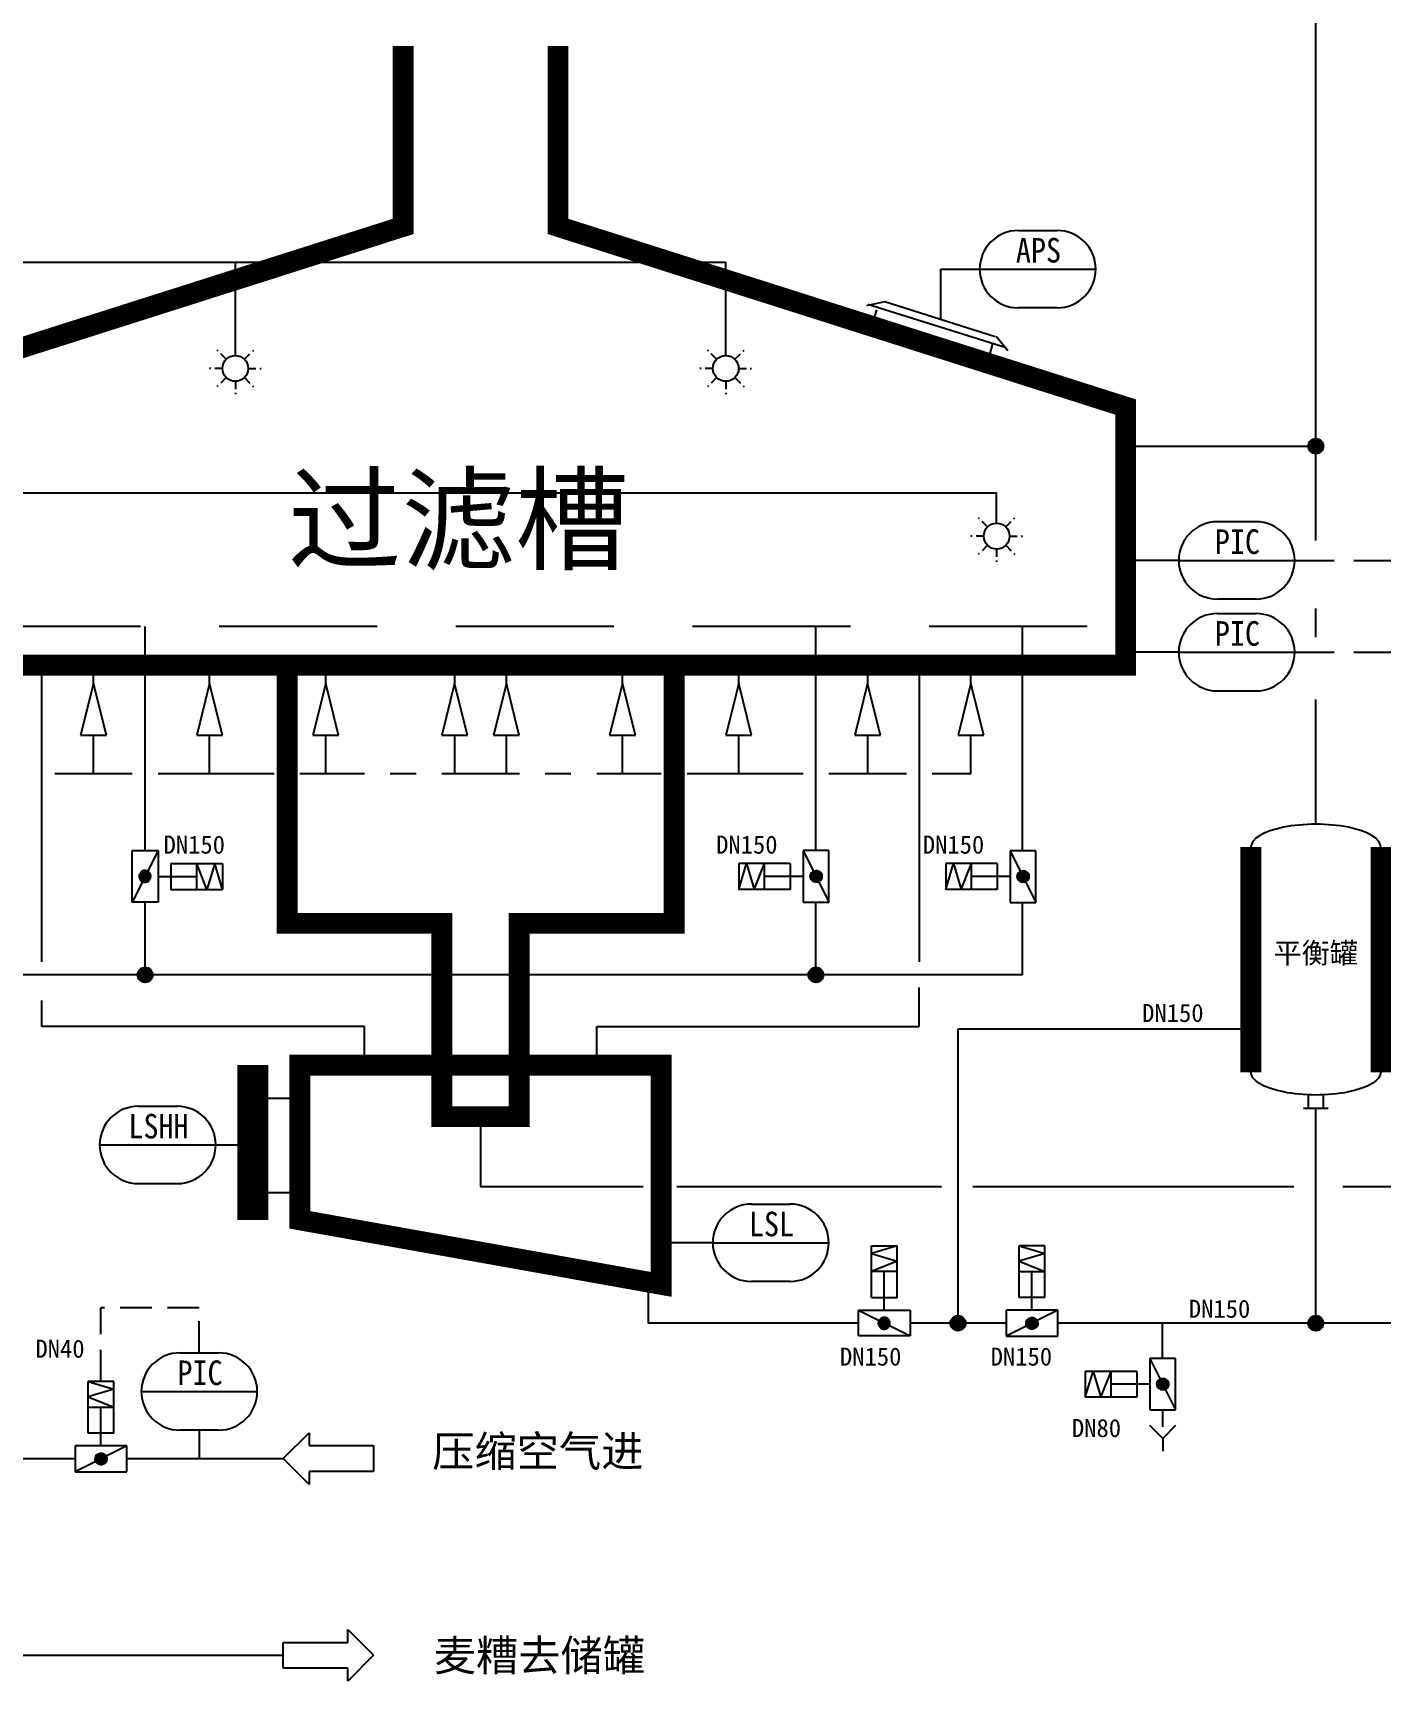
# Model space of a CAD drawing. Header units: millimetres. Extents: x 702 to 1891, y -286 to 555.
# Drawn here: x 1244.2 to 1329.6, y 177 to 281.5 of the extents above; entities that cross this region are included whole.
import ezdxf
from ezdxf.enums import TextEntityAlignment as Align

# ---------------------------------------------------------------- set-up
doc = ezdxf.new("R2010")
doc.units = ezdxf.units.MM
doc.header["$MEASUREMENT"] = 0
doc.linetypes.add('1', pattern=[0])
doc.linetypes.add('GESTRICHELT', pattern=[0.75, 0.5, -0.25])
doc.layers.get('0').update_dxf_attribs({"linetype": 'CONTINUOUS'})
for name, color, linetype in [('CIP', 24, 'CONTINUOUS'), ('DUENN', 7, 'CONTINUOUS'), ('KUNDENSEITIG', 7, 'GESTRICHELT'), ('PRODUKT', 3, 'CONTINUOUS'), ('SYMBOLE', 3, 'CONTINUOUS'), ('TEXT', 7, 'CONTINUOUS')]:
    doc.layers.add(name, color=color, linetype=linetype)

# ---------------------------------------------------------------- blocks, each defined once
blk = doc.blocks.new('K667')
at = {"color": 3, "linetype": '1'}
for p, q in [((2.5, 15), (7.5, 15)), ((7.5, 15), (2.5, 13.5)), ((2.5, 5), (2.5, 15)), ((2.5, 13.5), (7.5, 12)), ((7.5, 5), (7.5, 15)), ((7.5, 12), (2.5, 10)), ((7.5, 10), (2.5, 10)), ((5, 5), (5, 10)), ((2.5, 5), (7.5, 5)), ((5, 2.5), (5, 5)), ((0, 2.5), (10, 2.5)), ((0, 2.5), (10, -2.5)), ((0, -2.5), (0, 2.5)), ((3.867323, 0.097151), (3.860403, -0.016551)), ((3.862499, 0.041555), (4.918846, 1.097903)), ((3.862618, -0.099747), (5.060149, 1.097784)), ((3.885673, 0.209575), (3.867323, 0.097151)), ((3.877821, -0.225965), (5.186367, 1.08258)), ((3.884744, 0.205221), (4.75518, 1.075658)), ((3.915266, 0.319575), (3.885673, 0.209575)), ((3.904503, -0.340705), (5.301106, 1.055899)), ((3.955801, 0.426031), (3.915266, 0.319575)), ((3.940591, -0.446038), (5.40644, 1.019811)), ((3.949481, 0.41138), (4.549022, 1.010921)), ((4.006864, 0.527857), (3.955801, 0.426031)), ((3.984798, -0.543252), (5.503654, 0.975603)), ((4.067934, 0.624014), (4.006864, 0.527857)), ((4.036295, -0.633177), (5.593579, 0.924107)), ((4.13839, 0.713524), (4.067934, 0.624014)), ((4.09455, -0.716344), (5.676745, 0.865852)), ((4.217512, 0.795472), (4.13839, 0.713524)), ((4.159246, -0.793069), (5.753471, 0.801156)), ((4.304495, 0.869024), (4.217512, 0.795472)), ((4.230237, -0.863499), (5.823901, 0.730165)), ((4.398451, 0.93343), (4.304495, 0.869024)), ((4.30753, -0.927627), (5.888028, 0.652871)), ((4.391286, -0.985292), (5.945694, 0.569116)), ((4.498423, 0.988033), (4.398451, 0.93343)), ((4.481838, -1.036162), (5.996564, 0.478564)), ((4.603391, 1.032277), (4.498423, 0.988033)), ((4.579739, -1.079682), (6.040084, 0.380662)), ((4.712286, 1.065711), (4.603391, 1.032277)), ((4.685853, -1.114989), (6.075391, 0.274548)), ((4.823997, 1.087993), (4.712286, 1.065711)), ((4.80152, -1.140744), (6.101145, 0.158881)), ((4.937386, 1.098897), (4.823997, 1.087993)), ((4.928909, -1.154777), (6.115178, 0.031493)), ((5.051296, 1.098312), (4.937386, 1.098897)), ((5.164567, 1.086243), (5.051296, 1.098312)), ((5.276043, 1.062813), (5.164567, 1.086243)), ((5.384588, 1.028262), (5.276043, 1.062813)), ((5.489096, 0.982942), (5.384588, 1.028262)), ((5.588502, 0.927313), (5.489096, 0.982942)), ((5.681791, 0.861945), (5.588502, 0.927313)), ((5.768013, 0.787503), (5.681791, 0.861945)), ((5.846289, 0.704745), (5.768013, 0.787503)), ((5.915821, 0.614517), (5.846289, 0.704745)), ((5.975899, 0.517736), (5.915821, 0.614517)), ((6.025913, 0.415391), (5.975899, 0.517736)), ((6.065351, 0.308524), (6.025913, 0.415391)), ((6.093812, 0.198225), (6.065351, 0.308524)), ((6.111005, 0.085618), (6.093812, 0.198225)), ((6.116756, -0.028148), (6.111005, 0.085618)), ((10, 2.5), (10, -2.5)), ((10, -2.5), (0, -2.5)), ((3.860403, -0.016551), (3.864984, -0.13037)), ((3.864984, -0.13037), (3.881019, -0.243148)), ((3.881019, -0.243148), (3.908345, -0.353734)), ((3.908345, -0.353734), (3.946682, -0.461)), ((3.946682, -0.461), (3.995641, -0.563854)), ((3.995641, -0.563854), (4.054722, -0.661247)), ((4.054722, -0.661247), (4.123322, -0.752186)), ((4.123322, -0.752186), (4.200743, -0.835743)), ((4.200743, -0.835743), (4.286196, -0.911068)), ((4.286196, -0.911068), (4.378808, -0.977392)), ((4.378808, -0.977392), (4.477636, -1.034039)), ((4.477636, -1.034039), (4.581673, -1.080431)), ((4.581673, -1.080431), (4.689857, -1.116097)), ((4.689857, -1.116097), (4.801087, -1.140671)), ((4.801087, -1.140671), (4.914227, -1.153904)), ((4.914227, -1.153904), (5.028126, -1.15566)), ((5.028126, -1.15566), (5.14162, -1.145922)), ((5.07183, -1.153276), (6.113678, -0.111429)), ((5.14162, -1.145922), (5.253555, -1.124789)), ((5.238125, -1.128403), (6.088805, -0.277723)), ((5.253555, -1.124789), (5.362787, -1.092477)), ((5.362787, -1.092477), (5.468205, -1.049314)), ((5.450509, -1.05744), (6.017842, -0.490107)), ((5.468205, -1.049314), (5.568733, -0.995741)), ((5.568733, -0.995741), (5.663346, -0.932304)), ((5.663346, -0.932304), (5.75108, -0.85965)), ((5.75108, -0.85965), (5.831041, -0.77852)), ((5.831041, -0.77852), (5.902413, -0.689739)), ((5.902413, -0.689739), (5.964469, -0.594215)), ((5.964469, -0.594215), (6.016575, -0.492919)), ((6.016575, -0.492919), (6.058202, -0.386886)), ((6.058202, -0.386886), (6.088925, -0.277195)), ((6.088925, -0.277195), (6.108429, -0.164966)), ((6.108429, -0.164966), (6.116517, -0.051341)), ((6.116517, -0.051341), (6.116756, -0.028148))]:
    blk.add_line(p, q, dxfattribs=at)
blk = doc.blocks.new('V158')
at = {"color": 3, "linetype": '1'}
for p, q in [((0, 2.5), (0, -2.5)), ((10, 0), (0, 2.5)), ((0, -2.5), (10, 0))]:
    blk.add_line(p, q, dxfattribs=at)
blk = doc.blocks.new('T961')
at = {"color": 6, "linetype": 'GESTRICHELT', "ltscale": 3}
for p, q in [((-1.77, 1.77), (-3.54, 3.54)), ((1.77, 1.77), (3.54, 3.54)), ((-2.5, 0), (-5, 0)), ((2.5, 0), (5, 0)), ((-1.77, -1.77), (-3.54, -3.54)), ((0, -2.5), (0, -5)), ((1.77, -1.77), (3.54, -3.54))]:
    blk.add_line(p, q, dxfattribs=at)
at = {"color": 3}
blk.add_circle((0, 0), 2.5, dxfattribs=at)

msp = doc.modelspace()

# ---------------------------------------------------------------- hatches: boundary and pattern name
at = {"layer": 'TEXT'}
for points in [[(1325.95, 255.3, 1), (1325, 255.3, 1)], [(1251.74, 221.79, 1), (1250.79, 221.79, 1)], [(1294.27, 221.79, 1), (1293.32, 221.79, 1)], [(1303.27, 199.71, 1), (1302.32, 199.71, 1)], [(1325.95, 199.71, 1), (1325, 199.71, 1)]]:
    msp.add_hatch(color=256, dxfattribs=at).paths.add_polyline_path(points)

# ---------------------------------------------------------------- linework, layer by layer
at = {"color": 4}
for p, q in [((1229.8, 252.35), (1305.25, 252.35)), ((1229.8, 252.35), (1305.25, 252.35)), ((1305.24, 252.33), (1305.23, 252.35)), ((1305.24, 250.42), (1305.24, 252.33)), ((1248, 240.25), (1248, 241.42)), ((1255.36, 240.25), (1255.36, 241.42)), ((1262.72, 240.25), (1262.72, 241.42)), ((1270.9, 240.25), (1270.9, 241.42)), ((1274.17, 240.25), (1274.17, 241.42)), ((1281.53, 240.25), (1281.53, 241.42)), ((1288.89, 240.25), (1288.89, 241.42)), ((1297.07, 240.25), (1297.07, 241.42)), ((1303.61, 240.25), (1303.61, 241.42)), ((1248, 234.53), (1248, 236.98)), ((1255.36, 234.53), (1255.36, 236.98)), ((1262.72, 234.53), (1262.72, 236.98)), ((1270.9, 234.53), (1270.9, 236.98)), ((1274.17, 234.53), (1274.17, 236.98)), ((1281.53, 234.53), (1281.53, 236.98)), ((1288.89, 234.53), (1288.89, 236.98)), ((1297.07, 234.53), (1297.07, 236.98)), ((1303.61, 234.53), (1303.61, 236.98)), ((1250.45, 234.53), (1245.54, 234.53)), ((1259.45, 234.53), (1252.09, 234.53)), ((1265.17, 234.53), (1261.08, 234.53)), ((1268.44, 234.53), (1266.81, 234.53)), ((1274.99, 234.53), (1270.08, 234.53)), ((1278.26, 234.53), (1276.62, 234.53)), ((1283.98, 234.53), (1279.89, 234.53)), ((1292.98, 234.53), (1285.62, 234.53)), ((1299.52, 234.53), (1294.61, 234.53)), ((1303.61, 234.53), (1301.15, 234.53))]:
    msp.add_line(p, q, dxfattribs=at)
at = {"color": 6, "linetype": 'GESTRICHELT', "ltscale": 5}
for p, q in [((1324.13, 248.06), (1340.84, 248.06)), ((1324.13, 242.24), (1340.84, 242.24))]:
    msp.add_line(p, q, dxfattribs=at)
at = {"color": 246, "linetype": 'GESTRICHELT', "ltscale": 20}
msp.add_line((1310.97, 243.87), (1234.91, 243.87), dxfattribs=at)
at = {"color": 3, "linetype": '1'}
for p, q in [((1250.45, 226.39), (1250.45, 229.67)), ((1252.09, 229.67), (1250.45, 226.39)), ((1250.45, 229.67), (1252.09, 229.67)), ((1252.09, 229.67), (1252.09, 226.39)), ((1252.9, 228.85), (1252.9, 227.21)), ((1252.9, 228.85), (1256.18, 228.85)), ((1254.54, 227.21), (1254.54, 228.85)), ((1255.19, 227.21), (1254.54, 228.85)), ((1255.69, 228.85), (1255.19, 227.21)), ((1256.18, 227.21), (1255.69, 228.85)), ((1256.18, 228.85), (1256.18, 227.21)), ((1292.16, 228.85), (1288.89, 228.85)), ((1288.89, 227.21), (1289.38, 228.85)), ((1288.89, 228.85), (1288.89, 227.21)), ((1289.38, 228.85), (1289.87, 227.21)), ((1289.87, 227.21), (1290.52, 228.85)), ((1290.52, 227.21), (1290.52, 228.85)), ((1292.16, 228.85), (1292.16, 227.21)), ((1292.98, 229.67), (1292.98, 226.39)), ((1292.98, 229.67), (1294.61, 226.39)), ((1294.61, 229.67), (1292.98, 229.67)), ((1294.61, 226.39), (1294.61, 229.67)), ((1305.28, 228.84), (1302.01, 228.84)), ((1302.01, 227.2), (1302.5, 228.84)), ((1302.01, 228.84), (1302.01, 227.2)), ((1302.5, 228.84), (1302.99, 227.2)), ((1302.99, 227.2), (1303.64, 228.84)), ((1303.64, 227.2), (1303.64, 228.84)), ((1305.28, 228.84), (1305.28, 227.2)), ((1306.09, 229.65), (1307.73, 226.38)), ((1306.09, 229.65), (1306.09, 226.38)), ((1307.73, 229.65), (1306.09, 229.65)), ((1307.73, 226.38), (1307.73, 229.65)), ((1250.9, 228.1), (1250.89, 228.06)), ((1250.89, 228.06), (1250.89, 228.02)), ((1250.89, 228.05), (1251.28, 227.67)), ((1250.89, 228.02), (1250.89, 227.98)), ((1250.89, 228.01), (1251.23, 227.67)), ((1250.89, 227.98), (1250.9, 227.95)), ((1250.92, 228.17), (1250.9, 228.13)), ((1250.9, 228.13), (1250.9, 228.1)), ((1250.9, 228.13), (1251.36, 227.68)), ((1250.9, 228.09), (1251.32, 227.67)), ((1250.9, 227.95), (1250.91, 227.91)), ((1250.9, 227.95), (1251.18, 227.67)), ((1250.91, 227.91), (1250.93, 227.88)), ((1250.93, 228.2), (1250.92, 228.17)), ((1250.92, 228.17), (1251.39, 227.69)), ((1250.92, 227.88), (1251.11, 227.7)), ((1250.95, 228.23), (1250.93, 228.2)), ((1250.93, 228.2), (1251.43, 227.7)), ((1250.93, 227.88), (1250.94, 227.84)), ((1250.94, 227.84), (1250.96, 227.81)), ((1250.97, 228.26), (1250.95, 228.23)), ((1250.95, 228.23), (1251.46, 227.72)), ((1250.96, 227.81), (1250.99, 227.78)), ((1251, 228.29), (1250.97, 228.26)), ((1250.97, 228.26), (1251.48, 227.74)), ((1250.99, 228.28), (1251.51, 227.76)), ((1250.99, 227.78), (1251.01, 227.76)), ((1251.02, 228.32), (1251, 228.29)), ((1251.01, 228.3), (1251.53, 227.78)), ((1251.01, 227.76), (1251.04, 227.73)), ((1251.05, 228.34), (1251.02, 228.32)), ((1251.04, 228.33), (1251.55, 227.81)), ((1251.04, 227.73), (1251.08, 227.71)), ((1251.08, 228.36), (1251.05, 228.34)), ((1251.06, 228.35), (1251.57, 227.84)), ((1251.12, 228.37), (1251.08, 228.36)), ((1251.09, 228.36), (1251.59, 227.87)), ((1251.15, 228.39), (1251.12, 228.37)), ((1251.12, 228.38), (1251.6, 227.9)), ((1251.19, 228.4), (1251.15, 228.39)), ((1251.16, 228.39), (1251.61, 227.93)), ((1251.23, 228.4), (1251.19, 228.4)), ((1251.2, 228.4), (1251.62, 227.97)), ((1251.26, 228.4), (1251.23, 228.4)), ((1251.24, 228.4), (1251.63, 228.01)), ((1251.25, 228.4), (1251.25, 227.67)), ((1251.3, 228.4), (1251.26, 228.4)), ((1251.28, 228.4), (1251.63, 228.06)), ((1251.34, 228.39), (1251.3, 228.4)), ((1251.37, 228.38), (1251.34, 228.39)), ((1251.34, 228.39), (1251.62, 228.11)), ((1251.41, 228.37), (1251.37, 228.38)), ((1251.4, 228.37), (1251.6, 228.18)), ((1251.44, 228.35), (1251.41, 228.37)), ((1251.47, 228.33), (1251.44, 228.35)), ((1251.44, 227.71), (1251.47, 227.73)), ((1251.5, 228.31), (1251.47, 228.33)), ((1251.47, 227.73), (1251.5, 227.75)), ((1251.53, 228.29), (1251.5, 228.31)), ((1251.5, 227.75), (1251.53, 227.78)), ((1251.55, 228.26), (1251.53, 228.29)), ((1251.53, 227.78), (1251.55, 227.81)), ((1251.57, 228.23), (1251.55, 228.26)), ((1251.55, 227.81), (1251.57, 227.84)), ((1251.59, 228.19), (1251.57, 228.23)), ((1251.57, 227.84), (1251.59, 227.87)), ((1251.61, 228.16), (1251.59, 228.19)), ((1251.59, 227.87), (1251.61, 227.9)), ((1251.62, 228.12), (1251.61, 228.16)), ((1251.61, 227.9), (1251.62, 227.94)), ((1251.63, 228.09), (1251.62, 228.12)), ((1251.62, 227.98), (1251.63, 228.01)), ((1251.62, 227.94), (1251.62, 227.98)), ((1251.63, 228.05), (1251.63, 228.09)), ((1251.63, 228.01), (1251.63, 228.05)), ((1252.09, 228.03), (1252.9, 228.03)), ((1252.9, 228.03), (1254.54, 228.03)), ((1292.16, 228.03), (1290.52, 228.03)), ((1292.98, 228.03), (1292.16, 228.03)), ((1293.83, 228.4), (1293.43, 228.01)), ((1293.78, 228.4), (1293.43, 228.06)), ((1293.43, 228.05), (1293.44, 228.09)), ((1293.43, 228.01), (1293.43, 228.05)), ((1293.44, 227.98), (1293.43, 228.01)), ((1293.87, 228.4), (1293.44, 227.97)), ((1293.73, 228.39), (1293.44, 228.11)), ((1293.44, 228.09), (1293.45, 228.12)), ((1293.45, 227.94), (1293.44, 227.98)), ((1293.91, 228.39), (1293.45, 227.93)), ((1293.45, 228.12), (1293.46, 228.16)), ((1293.46, 227.9), (1293.45, 227.94)), ((1293.94, 228.38), (1293.46, 227.9)), ((1293.66, 228.37), (1293.46, 228.18)), ((1293.46, 228.16), (1293.47, 228.19)), ((1293.47, 227.87), (1293.46, 227.9)), ((1293.97, 228.36), (1293.47, 227.87)), ((1293.47, 228.19), (1293.49, 228.23)), ((1293.49, 227.84), (1293.47, 227.87)), ((1294, 228.35), (1293.49, 227.84)), ((1293.49, 228.23), (1293.51, 228.26)), ((1293.51, 227.81), (1293.49, 227.84)), ((1294.03, 228.33), (1293.51, 227.81)), ((1293.51, 228.26), (1293.53, 228.29)), ((1293.54, 227.78), (1293.51, 227.81)), ((1293.53, 228.29), (1293.56, 228.31)), ((1294.05, 228.3), (1293.53, 227.78)), ((1293.56, 227.75), (1293.54, 227.78)), ((1293.56, 228.31), (1293.59, 228.33)), ((1294.08, 228.28), (1293.56, 227.76)), ((1293.59, 227.73), (1293.56, 227.75)), ((1294.1, 228.26), (1293.58, 227.74)), ((1293.59, 228.33), (1293.62, 228.35)), ((1293.62, 227.71), (1293.59, 227.73)), ((1294.12, 228.23), (1293.61, 227.72)), ((1293.62, 228.35), (1293.65, 228.37)), ((1294.13, 228.2), (1293.64, 227.7)), ((1293.65, 228.37), (1293.69, 228.38)), ((1294.15, 228.17), (1293.67, 227.69)), ((1293.69, 228.38), (1293.73, 228.39)), ((1294.16, 228.13), (1293.7, 227.68)), ((1293.73, 228.39), (1293.76, 228.4)), ((1294.17, 228.09), (1293.74, 227.67)), ((1293.76, 228.4), (1293.8, 228.4)), ((1294.17, 228.05), (1293.78, 227.67)), ((1293.8, 228.4), (1293.84, 228.4)), ((1293.82, 228.4), (1293.82, 227.67)), ((1294.17, 228.01), (1293.83, 227.67)), ((1293.84, 228.4), (1293.87, 228.4)), ((1293.87, 228.4), (1293.91, 228.39)), ((1294.16, 227.95), (1293.88, 227.67)), ((1293.91, 228.39), (1293.94, 228.37)), ((1293.94, 228.37), (1293.98, 228.36)), ((1294.14, 227.88), (1293.95, 227.7)), ((1293.98, 228.36), (1294.01, 228.34)), ((1294.02, 227.73), (1293.99, 227.71)), ((1294.01, 228.34), (1294.04, 228.32)), ((1294.05, 227.76), (1294.02, 227.73)), ((1294.04, 228.32), (1294.07, 228.29)), ((1294.08, 227.78), (1294.05, 227.76)), ((1294.07, 228.29), (1294.09, 228.26)), ((1294.1, 227.81), (1294.08, 227.78)), ((1294.09, 228.26), (1294.11, 228.23)), ((1294.12, 227.84), (1294.1, 227.81)), ((1294.11, 228.23), (1294.13, 228.2)), ((1294.14, 227.88), (1294.12, 227.84)), ((1294.13, 228.2), (1294.15, 228.17)), ((1294.15, 227.91), (1294.14, 227.88)), ((1294.15, 228.17), (1294.16, 228.13)), ((1294.16, 227.95), (1294.15, 227.91)), ((1294.16, 228.13), (1294.17, 228.1)), ((1294.17, 227.98), (1294.16, 227.95)), ((1294.17, 228.1), (1294.17, 228.06)), ((1294.17, 228.06), (1294.17, 228.02)), ((1294.17, 228.02), (1294.17, 227.98)), ((1305.28, 228.02), (1303.64, 228.02)), ((1306.09, 228.02), (1305.28, 228.02)), ((1306.95, 228.39), (1306.55, 228)), ((1306.9, 228.39), (1306.55, 228.05)), ((1306.55, 228.04), (1306.56, 228.08)), ((1306.55, 228), (1306.55, 228.04)), ((1306.56, 227.97), (1306.55, 228)), ((1306.99, 228.39), (1306.56, 227.96)), ((1306.85, 228.38), (1306.56, 228.1)), ((1306.56, 228.11), (1306.57, 228.15)), ((1306.56, 228.08), (1306.56, 228.11)), ((1306.56, 227.93), (1306.56, 227.97)), ((1306.58, 227.89), (1306.56, 227.93)), ((1307.02, 228.38), (1306.57, 227.92)), ((1306.57, 228.15), (1306.59, 228.18)), ((1307.06, 228.37), (1306.58, 227.89)), ((1306.78, 228.36), (1306.58, 228.17)), ((1306.59, 227.86), (1306.58, 227.89)), ((1307.09, 228.35), (1306.59, 227.85)), ((1306.59, 228.18), (1306.61, 228.22)), ((1306.61, 227.83), (1306.59, 227.86)), ((1307.12, 228.33), (1306.61, 227.83)), ((1306.61, 228.22), (1306.63, 228.25)), ((1306.63, 227.8), (1306.61, 227.83)), ((1307.15, 228.32), (1306.63, 227.8)), ((1306.63, 228.25), (1306.65, 228.28)), ((1306.65, 227.77), (1306.63, 227.8)), ((1306.65, 228.28), (1306.68, 228.3)), ((1307.17, 228.29), (1306.65, 227.77)), ((1306.68, 227.74), (1306.65, 227.77)), ((1307.19, 228.27), (1306.67, 227.75)), ((1306.68, 228.3), (1306.71, 228.32)), ((1306.71, 227.72), (1306.68, 227.74)), ((1307.22, 228.25), (1306.7, 227.73)), ((1306.71, 228.32), (1306.74, 228.34)), ((1307.23, 228.22), (1306.73, 227.71)), ((1306.74, 228.34), (1306.77, 228.36)), ((1307.25, 228.19), (1306.76, 227.69)), ((1306.77, 228.36), (1306.81, 228.37)), ((1307.27, 228.16), (1306.79, 227.68)), ((1306.81, 228.37), (1306.84, 228.38)), ((1307.28, 228.12), (1306.82, 227.67)), ((1306.84, 228.38), (1306.88, 228.39)), ((1307.29, 228.08), (1306.86, 227.66)), ((1306.88, 228.39), (1306.92, 228.39)), ((1307.29, 228.04), (1306.9, 227.65)), ((1306.92, 228.39), (1306.96, 228.39)), ((1306.93, 228.39), (1306.93, 227.65)), ((1307.29, 228), (1306.95, 227.65)), ((1306.96, 228.39), (1306.99, 228.39)), ((1306.99, 228.39), (1307.03, 228.38)), ((1307.28, 227.94), (1307, 227.66)), ((1307.03, 228.38), (1307.06, 228.36)), ((1307.06, 228.36), (1307.1, 228.35)), ((1307.26, 227.87), (1307.07, 227.69)), ((1307.1, 228.35), (1307.13, 228.33)), ((1307.13, 228.33), (1307.16, 228.31)), ((1307.17, 227.75), (1307.14, 227.72)), ((1307.16, 228.31), (1307.19, 228.28)), ((1307.19, 227.77), (1307.17, 227.75)), ((1307.19, 228.28), (1307.21, 228.25)), ((1307.22, 227.8), (1307.19, 227.77)), ((1307.21, 228.25), (1307.23, 228.22)), ((1307.24, 227.83), (1307.22, 227.8)), ((1307.23, 228.22), (1307.25, 228.19)), ((1307.26, 227.87), (1307.24, 227.83)), ((1307.25, 228.19), (1307.27, 228.16)), ((1307.27, 227.9), (1307.26, 227.87)), ((1307.27, 228.16), (1307.28, 228.12)), ((1307.28, 227.94), (1307.27, 227.9)), ((1307.28, 228.12), (1307.29, 228.08)), ((1307.29, 227.97), (1307.28, 227.94)), ((1307.29, 228.08), (1307.29, 228.05)), ((1307.29, 228.05), (1307.29, 228.01)), ((1307.29, 228.01), (1307.29, 227.97)), ((1251.08, 227.71), (1251.11, 227.7)), ((1251.11, 227.7), (1251.14, 227.68)), ((1251.14, 227.68), (1251.18, 227.67)), ((1251.18, 227.67), (1251.22, 227.67)), ((1251.22, 227.67), (1251.25, 227.66)), ((1251.25, 227.66), (1251.26, 227.66)), ((1251.26, 227.66), (1251.3, 227.67)), ((1251.3, 227.67), (1251.33, 227.67)), ((1251.33, 227.67), (1251.37, 227.68)), ((1251.37, 227.68), (1251.41, 227.69)), ((1251.41, 227.69), (1251.44, 227.71)), ((1252.9, 227.21), (1256.18, 227.21)), ((1292.16, 227.21), (1288.89, 227.21)), ((1293.66, 227.69), (1293.62, 227.71)), ((1293.69, 227.68), (1293.66, 227.69)), ((1293.73, 227.67), (1293.69, 227.68)), ((1293.77, 227.67), (1293.73, 227.67)), ((1293.8, 227.66), (1293.77, 227.67)), ((1293.81, 227.66), (1293.8, 227.66)), ((1293.85, 227.67), (1293.81, 227.66)), ((1293.88, 227.67), (1293.85, 227.67)), ((1293.92, 227.68), (1293.88, 227.67)), ((1293.96, 227.7), (1293.92, 227.68)), ((1293.99, 227.71), (1293.96, 227.7)), ((1305.28, 227.2), (1302.01, 227.2)), ((1306.74, 227.7), (1306.71, 227.72)), ((1306.78, 227.68), (1306.74, 227.7)), ((1306.81, 227.67), (1306.78, 227.68)), ((1306.85, 227.66), (1306.81, 227.67)), ((1306.88, 227.66), (1306.85, 227.66)), ((1306.92, 227.65), (1306.88, 227.66)), ((1306.93, 227.65), (1306.92, 227.65)), ((1306.97, 227.66), (1306.93, 227.65)), ((1307, 227.66), (1306.97, 227.66)), ((1307.04, 227.67), (1307, 227.66)), ((1307.07, 227.69), (1307.04, 227.67)), ((1307.11, 227.7), (1307.07, 227.69)), ((1307.14, 227.72), (1307.11, 227.7)), ((1252.09, 226.39), (1250.45, 226.39)), ((1292.98, 226.39), (1294.61, 226.39)), ((1306.09, 226.38), (1307.73, 226.38)), ((1298.93, 204.62), (1297.3, 204.13)), ((1297.3, 204.62), (1298.93, 204.62)), ((1297.3, 201.35), (1297.3, 204.62)), ((1297.3, 204.13), (1298.93, 203.64)), ((1298.93, 201.35), (1298.93, 204.62)), ((1298.93, 203.64), (1297.3, 202.98)), ((1298.93, 202.98), (1297.3, 202.98)), ((1298.12, 201.35), (1298.12, 202.98)), ((1297.3, 201.35), (1298.93, 201.35)), ((1298.12, 200.53), (1298.12, 201.35)), ((1296.48, 200.53), (1299.75, 198.9)), ((1296.48, 200.53), (1299.75, 200.53)), ((1296.48, 198.9), (1296.48, 200.53)), ((1297.74, 199.68), (1298.14, 200.07)), ((1297.74, 199.73), (1298.09, 200.07)), ((1297.75, 199.75), (1297.74, 199.71)), ((1297.74, 199.71), (1297.74, 199.67)), ((1297.74, 199.67), (1297.75, 199.63)), ((1297.75, 199.64), (1298.18, 200.07)), ((1297.75, 199.78), (1298.04, 200.07)), ((1297.76, 199.82), (1297.75, 199.78)), ((1297.75, 199.78), (1297.75, 199.75)), ((1297.75, 199.63), (1297.76, 199.6)), ((1297.76, 199.6), (1298.21, 200.06)), ((1297.77, 199.85), (1297.76, 199.82)), ((1297.76, 199.6), (1297.77, 199.56)), ((1297.77, 199.57), (1298.25, 200.05)), ((1297.77, 199.85), (1297.97, 200.04)), ((1297.79, 199.89), (1297.77, 199.85)), ((1297.77, 199.56), (1297.79, 199.53)), ((1297.78, 199.54), (1298.28, 200.03)), ((1297.81, 199.92), (1297.79, 199.89)), ((1297.79, 199.53), (1297.81, 199.5)), ((1297.8, 199.51), (1298.31, 200.02)), ((1297.83, 199.95), (1297.81, 199.92)), ((1297.82, 199.48), (1298.34, 200)), ((1297.86, 199.97), (1297.83, 199.95)), ((1297.84, 199.45), (1298.36, 199.98)), ((1297.89, 200), (1297.86, 199.97)), ((1297.86, 199.43), (1298.39, 199.95)), ((1297.92, 200.02), (1297.89, 200)), ((1297.89, 199.41), (1298.41, 199.93)), ((1297.95, 200.04), (1297.92, 200.02)), ((1297.92, 199.39), (1298.43, 199.9)), ((1297.99, 200.05), (1297.95, 200.04)), ((1297.95, 199.37), (1298.44, 199.87)), ((1297.98, 199.36), (1298.46, 199.84)), ((1298.02, 200.06), (1297.99, 200.05)), ((1298.01, 199.35), (1298.47, 199.8)), ((1298.06, 200.07), (1298.02, 200.06)), ((1298.05, 199.34), (1298.48, 199.77)), ((1298.1, 200.07), (1298.06, 200.07)), ((1298.09, 199.34), (1298.48, 199.72)), ((1298.13, 200.07), (1298.1, 200.07)), ((1298.17, 200.07), (1298.13, 200.07)), ((1298.14, 199.34), (1298.48, 199.68)), ((1298.21, 200.06), (1298.17, 200.07)), ((1298.19, 199.34), (1298.47, 199.62)), ((1298.24, 200.05), (1298.21, 200.06)), ((1298.28, 200.04), (1298.24, 200.05)), ((1298.26, 199.37), (1298.45, 199.55)), ((1298.31, 200.02), (1298.28, 200.04)), ((1298.34, 200), (1298.31, 200.02)), ((1298.37, 199.97), (1298.34, 200)), ((1298.39, 199.94), (1298.37, 199.97)), ((1298.42, 199.91), (1298.39, 199.94)), ((1298.44, 199.88), (1298.42, 199.91)), ((1298.43, 199.52), (1298.45, 199.55)), ((1298.45, 199.85), (1298.44, 199.88)), ((1298.46, 199.81), (1298.45, 199.85)), ((1298.45, 199.55), (1298.46, 199.59)), ((1298.47, 199.78), (1298.46, 199.81)), ((1298.46, 199.59), (1298.47, 199.62)), ((1298.48, 199.74), (1298.47, 199.78)), ((1298.47, 199.62), (1298.48, 199.66)), ((1298.48, 199.7), (1298.48, 199.74)), ((1298.48, 199.7), (1298.48, 199.7)), ((1298.48, 199.66), (1298.48, 199.7)), ((1299.75, 200.53), (1299.75, 198.9)), ((1299.75, 198.9), (1296.48, 198.9)), ((1297.81, 199.5), (1297.83, 199.47)), ((1297.83, 199.47), (1297.85, 199.44)), ((1297.85, 199.44), (1297.88, 199.42)), ((1297.88, 199.42), (1297.91, 199.39)), ((1297.91, 199.39), (1297.95, 199.38)), ((1297.95, 199.38), (1297.98, 199.36)), ((1297.98, 199.36), (1298.01, 199.35)), ((1298.01, 199.35), (1298.05, 199.34)), ((1298.05, 199.34), (1298.09, 199.34)), ((1298.09, 199.34), (1298.13, 199.34)), ((1298.13, 199.34), (1298.16, 199.34)), ((1298.16, 199.34), (1298.2, 199.35)), ((1298.2, 199.35), (1298.23, 199.36)), ((1298.23, 199.36), (1298.27, 199.37)), ((1298.27, 199.37), (1298.3, 199.39)), ((1298.3, 199.39), (1298.33, 199.41)), ((1298.33, 199.41), (1298.36, 199.43)), ((1298.36, 199.43), (1298.39, 199.46)), ((1298.39, 199.46), (1298.41, 199.49)), ((1298.41, 199.49), (1298.43, 199.52)), ((1316.58, 197.48), (1314.94, 197.48)), ((1314.94, 197.48), (1314.94, 194.21)), ((1314.94, 197.48), (1316.58, 194.21)), ((1316.58, 194.21), (1316.58, 197.48)), ((1310.85, 196.66), (1310.85, 195.02)), ((1310.85, 195.02), (1311.35, 196.66)), ((1314.13, 196.66), (1310.85, 196.66)), ((1311.35, 196.66), (1311.84, 195.02)), ((1311.84, 195.02), (1312.49, 196.66)), ((1312.49, 195.02), (1312.49, 196.66)), ((1314.13, 196.66), (1314.13, 195.02)), ((1247.66, 196.02), (1249.29, 195.53)), ((1249.29, 196.02), (1247.66, 196.02)), ((1247.66, 192.75), (1247.66, 196.02)), ((1249.29, 195.53), (1247.66, 195.04)), ((1249.29, 192.75), (1249.29, 196.02)), ((1314.13, 195.84), (1312.49, 195.84)), ((1314.94, 195.84), (1314.13, 195.84)), ((1315.75, 196.21), (1315.4, 195.87)), ((1315.79, 196.21), (1315.4, 195.82)), ((1315.4, 195.86), (1315.41, 195.9)), ((1315.4, 195.82), (1315.4, 195.86)), ((1315.41, 195.79), (1315.4, 195.82)), ((1315.84, 196.21), (1315.41, 195.78)), ((1315.69, 196.21), (1315.41, 195.92)), ((1315.41, 195.94), (1315.42, 195.97)), ((1315.41, 195.9), (1315.41, 195.94)), ((1315.41, 195.75), (1315.41, 195.79)), ((1315.42, 195.72), (1315.41, 195.75)), ((1315.87, 196.2), (1315.42, 195.74)), ((1315.42, 195.97), (1315.44, 196.01)), ((1315.44, 195.68), (1315.42, 195.72)), ((1315.91, 196.19), (1315.43, 195.71)), ((1315.63, 196.18), (1315.43, 195.99)), ((1315.94, 196.17), (1315.44, 195.68)), ((1315.44, 196.01), (1315.46, 196.04)), ((1315.46, 195.65), (1315.44, 195.68)), ((1315.97, 196.16), (1315.46, 195.65)), ((1315.46, 196.04), (1315.48, 196.07)), ((1315.48, 195.62), (1315.46, 195.65)), ((1316, 196.14), (1315.48, 195.62)), ((1315.48, 196.07), (1315.5, 196.1)), ((1315.5, 195.59), (1315.48, 195.62)), ((1315.5, 196.1), (1315.53, 196.12)), ((1316.02, 196.12), (1315.5, 195.59)), ((1315.53, 195.56), (1315.5, 195.59)), ((1316.04, 196.09), (1315.52, 195.57)), ((1315.53, 196.12), (1315.56, 196.15)), ((1315.56, 195.54), (1315.53, 195.56)), ((1316.06, 196.07), (1315.55, 195.55)), ((1315.56, 196.15), (1315.59, 196.17)), ((1315.59, 195.52), (1315.56, 195.54)), ((1316.08, 196.04), (1315.58, 195.53)), ((1315.59, 196.17), (1315.62, 196.18)), ((1315.63, 195.51), (1315.59, 195.52)), ((1316.1, 196.01), (1315.6, 195.51)), ((1315.62, 196.18), (1315.66, 196.2)), ((1315.66, 195.49), (1315.63, 195.51)), ((1316.11, 195.98), (1315.64, 195.5)), ((1315.66, 196.2), (1315.69, 196.21)), ((1315.7, 195.48), (1315.66, 195.49)), ((1316.13, 195.94), (1315.67, 195.49)), ((1315.69, 196.21), (1315.73, 196.21)), ((1315.73, 195.48), (1315.7, 195.48)), ((1316.13, 195.91), (1315.71, 195.48)), ((1315.73, 196.21), (1315.77, 196.21)), ((1315.77, 195.48), (1315.73, 195.48)), ((1316.14, 195.86), (1315.75, 195.48)), ((1315.77, 196.21), (1315.8, 196.21)), ((1315.78, 195.48), (1315.77, 195.48)), ((1315.82, 195.48), (1315.78, 195.48)), ((1315.8, 196.21), (1315.84, 196.21)), ((1316.14, 195.82), (1315.8, 195.48)), ((1315.85, 195.48), (1315.82, 195.48)), ((1315.84, 196.21), (1315.88, 196.2)), ((1316.13, 195.76), (1315.85, 195.48)), ((1315.89, 195.49), (1315.85, 195.48)), ((1315.88, 196.2), (1315.91, 196.19)), ((1315.92, 195.51), (1315.89, 195.49)), ((1315.91, 196.19), (1315.95, 196.17)), ((1316.11, 195.69), (1315.92, 195.51)), ((1315.96, 195.53), (1315.92, 195.51)), ((1315.95, 196.17), (1315.98, 196.15)), ((1315.99, 195.55), (1315.96, 195.53)), ((1315.98, 196.15), (1316.01, 196.13)), ((1316.02, 195.57), (1315.99, 195.55)), ((1316.01, 196.13), (1316.03, 196.1)), ((1316.04, 195.6), (1316.02, 195.57)), ((1316.03, 196.1), (1316.06, 196.07)), ((1316.07, 195.62), (1316.04, 195.6)), ((1316.06, 196.07), (1316.08, 196.04)), ((1316.09, 195.65), (1316.07, 195.62)), ((1316.08, 196.04), (1316.1, 196.01)), ((1316.1, 195.69), (1316.09, 195.65)), ((1316.1, 196.01), (1316.11, 195.98)), ((1316.12, 195.72), (1316.1, 195.69)), ((1316.11, 195.98), (1316.13, 195.94)), ((1316.13, 195.76), (1316.12, 195.72)), ((1316.13, 195.94), (1316.13, 195.91)), ((1316.13, 195.91), (1316.14, 195.87)), ((1316.14, 195.79), (1316.13, 195.76)), ((1316.14, 195.87), (1316.14, 195.83)), ((1316.14, 195.83), (1316.14, 195.79)), ((1247.66, 195.04), (1249.29, 194.39)), ((1247.66, 194.39), (1249.29, 194.39)), ((1248.47, 192.75), (1248.47, 194.39)), ((1314.13, 195.02), (1310.85, 195.02)), ((1314.94, 194.21), (1316.58, 194.21)), ((1249.29, 192.75), (1247.66, 192.75)), ((1248.47, 191.94), (1248.47, 192.75)), ((1246.84, 191.94), (1246.84, 190.3)), ((1250.11, 191.94), (1246.84, 191.94)), ((1250.11, 191.94), (1246.84, 190.3)), ((1248.11, 191.15), (1248.12, 191.18)), ((1248.54, 190.74), (1248.11, 191.17)), ((1248.12, 191.22), (1248.14, 191.25)), ((1248.12, 191.18), (1248.12, 191.22)), ((1248.58, 190.75), (1248.12, 191.21)), ((1248.61, 190.76), (1248.13, 191.24)), ((1248.14, 191.25), (1248.15, 191.29)), ((1248.15, 191.29), (1248.17, 191.32)), ((1248.64, 190.78), (1248.15, 191.27)), ((1248.67, 190.8), (1248.16, 191.3)), ((1248.17, 191.32), (1248.2, 191.35)), ((1248.7, 190.81), (1248.18, 191.33)), ((1248.2, 191.35), (1248.22, 191.38)), ((1248.72, 190.84), (1248.2, 191.36)), ((1248.22, 191.38), (1248.25, 191.4)), ((1248.75, 190.86), (1248.23, 191.38)), ((1248.25, 191.4), (1248.28, 191.42)), ((1248.77, 190.88), (1248.25, 191.4)), ((1248.28, 191.42), (1248.31, 191.44)), ((1248.79, 190.91), (1248.28, 191.42)), ((1248.31, 191.44), (1248.35, 191.45)), ((1248.81, 190.94), (1248.31, 191.44)), ((1248.82, 190.97), (1248.34, 191.45)), ((1248.35, 191.45), (1248.38, 191.47)), ((1248.83, 191.01), (1248.37, 191.46)), ((1248.38, 191.47), (1248.42, 191.47)), ((1248.84, 191.04), (1248.41, 191.47)), ((1248.42, 191.47), (1248.46, 191.48)), ((1248.85, 191.08), (1248.45, 191.48)), ((1248.46, 191.48), (1248.49, 191.48)), ((1248.49, 191.48), (1248.53, 191.47)), ((1248.85, 191.13), (1248.5, 191.48)), ((1248.53, 191.47), (1248.57, 191.47)), ((1248.84, 191.18), (1248.55, 191.47)), ((1248.57, 191.47), (1248.6, 191.46)), ((1248.6, 191.46), (1248.64, 191.44)), ((1248.82, 191.25), (1248.62, 191.45)), ((1248.64, 191.44), (1248.67, 191.42)), ((1248.67, 191.42), (1248.7, 191.4)), ((1248.7, 191.4), (1248.73, 191.38)), ((1248.73, 191.38), (1248.75, 191.35)), ((1248.75, 191.35), (1248.78, 191.32)), ((1248.78, 191.32), (1248.8, 191.29)), ((1248.8, 191.29), (1248.81, 191.26)), ((1248.81, 191.26), (1248.83, 191.22)), ((1248.83, 191.22), (1248.84, 191.19)), ((1248.84, 191.19), (1248.84, 191.15)), ((1250.11, 190.3), (1250.11, 191.94)), ((1246.84, 190.3), (1250.11, 190.3)), ((1248.11, 191.11), (1248.11, 191.15)), ((1248.5, 190.74), (1248.11, 191.13)), ((1248.11, 191.1), (1248.11, 191.11)), ((1248.11, 191.06), (1248.11, 191.1)), ((1248.45, 190.74), (1248.11, 191.08)), ((1248.12, 191.03), (1248.11, 191.06)), ((1248.4, 190.75), (1248.12, 191.03)), ((1248.13, 190.99), (1248.12, 191.03)), ((1248.14, 190.96), (1248.13, 190.99)), ((1248.33, 190.77), (1248.14, 190.96)), ((1248.16, 190.92), (1248.14, 190.96)), ((1248.18, 190.89), (1248.16, 190.92)), ((1248.2, 190.86), (1248.18, 190.89)), ((1248.23, 190.84), (1248.2, 190.86)), ((1248.26, 190.81), (1248.23, 190.84)), ((1248.29, 190.79), (1248.26, 190.81)), ((1248.32, 190.77), (1248.29, 190.79)), ((1248.35, 190.76), (1248.32, 190.77)), ((1248.39, 190.75), (1248.35, 190.76)), ((1248.43, 190.74), (1248.39, 190.75)), ((1248.46, 190.74), (1248.43, 190.74)), ((1248.5, 190.74), (1248.46, 190.74)), ((1248.54, 190.74), (1248.5, 190.74)), ((1248.57, 190.75), (1248.54, 190.74)), ((1248.61, 190.76), (1248.57, 190.75)), ((1248.64, 190.78), (1248.61, 190.76)), ((1248.68, 190.8), (1248.64, 190.78)), ((1248.71, 190.82), (1248.68, 190.8)), ((1248.73, 190.84), (1248.71, 190.82)), ((1248.76, 190.87), (1248.73, 190.84)), ((1248.78, 190.9), (1248.76, 190.87)), ((1248.8, 190.93), (1248.78, 190.9)), ((1248.82, 190.97), (1248.8, 190.93)), ((1248.83, 191), (1248.82, 190.97)), ((1248.84, 191.04), (1248.83, 191)), ((1248.84, 191.15), (1248.85, 191.11)), ((1248.85, 191.11), (1248.84, 191.07)), ((1248.84, 191.07), (1248.84, 191.04))]:
    msp.add_line(p, q, dxfattribs=at)
at = {"color": 6, "linetype": 'GESTRICHELT', "ltscale": 4}
for p, q in [((1254.7, 200.68), (1248.47, 200.68)), ((1248.47, 196.02), (1248.47, 200.68)), ((1254.7, 197.84), (1254.7, 200.68))]:
    msp.add_line(p, q, dxfattribs=at)
at = {"color": 3, "linetype": 'Continuous'}
for p, q in [((1260.03, 191.13), (1261.66, 192.76)), ((1260.03, 191.13), (1261.66, 192.76)), ((1261.66, 192.76), (1261.66, 191.95)), ((1261.66, 192.76), (1261.66, 191.95)), ((1261.66, 191.95), (1265.75, 191.95)), ((1261.66, 191.95), (1265.75, 191.95)), ((1265.75, 191.95), (1265.75, 190.31)), ((1265.75, 191.95), (1265.75, 190.31)), ((1261.66, 189.49), (1260.03, 191.13)), ((1261.66, 189.49), (1260.03, 191.13)), ((1265.75, 190.31), (1261.66, 190.31)), ((1265.75, 190.31), (1261.66, 190.31)), ((1261.66, 190.31), (1261.66, 189.49)), ((1261.66, 190.31), (1261.66, 189.49)), ((1264.12, 179.48), (1264.12, 180.3)), ((1264.12, 179.48), (1264.12, 180.3)), ((1264.12, 180.3), (1265.75, 178.67)), ((1264.12, 180.3), (1265.75, 178.67)), ((1260.03, 179.48), (1264.12, 179.48)), ((1260.03, 179.48), (1264.12, 179.48)), ((1260.03, 177.85), (1260.03, 179.48)), ((1260.03, 177.85), (1260.03, 179.48)), ((1265.75, 178.67), (1264.12, 177.03)), ((1265.75, 178.67), (1264.12, 177.03)), ((1264.12, 177.85), (1260.03, 177.85)), ((1264.12, 177.85), (1260.03, 177.85)), ((1264.12, 177.03), (1264.12, 177.85)), ((1264.12, 177.03), (1264.12, 177.85))]:
    msp.add_line(p, q, dxfattribs=at)
at = {"linetype": 'Continuous'}
for p, q in [((1250.11, 191.13), (1260.03, 191.13)), ((1231.61, 178.67), (1260.03, 178.67))]:
    msp.add_line(p, q, dxfattribs=at)
at = {"color": 6, "linetype": 'GESTRICHELT', "ltscale": 4, "const_width": 1.95}
msp.add_lwpolyline([(1258.1, 216.07), (1258.1, 206.26)], dxfattribs=at)
at = {"layer": 'CIP'}
for p, q in [((1325.47, 249.32), (1325.47, 282.46)), ((1215.34, 266.96), (1288.07, 266.96)), ((1256.99, 261.05), (1256.99, 266.96)), ((1288.07, 266.94), (1288.05, 266.96)), ((1288.07, 261.05), (1288.07, 266.96)), ((1313.42, 255.3), (1325.47, 255.3)), ((1325.47, 243.2), (1325.47, 245.02)), ((1325.47, 231.34), (1325.47, 239.24)), ((1315.77, 193.15), (1315.77, 194.21))]:
    msp.add_line(p, q, dxfattribs=at)
at = {"layer": 'DUENN', "color": 1}
for p, q in [((1306.61, 268.98), (1309.07, 268.98)), ((1301.71, 266.52), (1311.52, 266.52)), ((1301.71, 263.31), (1301.71, 266.52)), ((1297.01, 264.21), (1298.15, 264.47)), ((1297.08, 264.3), (1305.84, 261.56)), ((1298.15, 264.47), (1305.14, 262.26)), ((1297.31, 262.79), (1297.65, 263.95)), ((1309.07, 264.07), (1306.61, 264.07)), ((1305.21, 262.27), (1305.95, 261.36)), ((1304.67, 260.56), (1304.99, 261.79)), ((1319.23, 250.52), (1321.68, 250.52)), ((1316.77, 248.06), (1313.5, 248.06)), ((1316.77, 248.06), (1324.13, 248.06)), ((1321.68, 245.61), (1319.23, 245.61)), ((1319.23, 244.69), (1321.68, 244.69)), ((1316.77, 242.24), (1313.5, 242.24)), ((1316.77, 242.24), (1324.13, 242.24)), ((1321.68, 239.78), (1319.23, 239.78)), ((1325, 213.34), (1325, 214.19)), ((1325.95, 213.34), (1325.95, 214.19)), ((1250.84, 213.46), (1253.3, 213.46)), ((1258.1, 213.97), (1261.08, 213.97)), ((1324.68, 213.34), (1326.26, 213.34)), ((1248.39, 211.01), (1258.1, 211.01)), ((1253.3, 208.55), (1250.84, 208.55)), ((1258.1, 208), (1261.08, 208)), ((1289.7, 207.26), (1292.15, 207.26)), ((1287.24, 204.81), (1283.97, 204.81)), ((1287.24, 204.81), (1294.6, 204.81)), ((1292.15, 202.36), (1289.7, 202.36)), ((1253.48, 197.84), (1255.93, 197.84)), ((1251.02, 195.38), (1258.38, 195.38)), ((1255.93, 192.93), (1253.48, 192.93)), ((1254.7, 192.93), (1254.7, 191.13))]:
    msp.add_line(p, q, dxfattribs=at)
at = {"layer": 'DUENN', "color": 1, "const_width": 1.32}
for points in [[(1277.44, 280.67), (1277.44, 269.23), (1313.42, 257.78), (1313.42, 241.42), (1231.64, 241.42), (1231.64, 257.78), (1267.63, 269.23), (1267.63, 280.67)], [(1260.27, 241.42), (1260.27, 225.06), (1270.08, 225.06), (1270.08, 212.8), (1274.98, 212.8), (1274.98, 225.06), (1284.8, 225.06), (1284.8, 241.42)], [(1321.35, 229.89), (1321.35, 215.62)], [(1329.6, 229.89), (1329.6, 215.62)]]:
    msp.add_lwpolyline(points, dxfattribs=at)
msp.add_lwpolyline([(1261.08, 206.26), (1261.08, 216.07), (1283.98, 216.07), (1283.98, 202.17)], close=True, dxfattribs=at)
at = {"layer": 'DUENN', "color": 1}
for centre, start, end in [((1306.61, 266.52), 90, 270), ((1309.07, 266.52), 270, 90), ((1319.23, 248.06), 90, 270), ((1321.68, 248.06), 270, 90), ((1319.23, 242.24), 90, 270), ((1321.68, 242.24), 270, 90), ((1250.84, 211.01), 90, 270), ((1253.3, 211.01), 270, 90), ((1289.7, 204.81), 90, 270), ((1292.15, 204.81), 270, 90), ((1253.48, 195.38), 90, 270), ((1255.93, 195.38), 270, 90)]:
    msp.add_arc(centre, 2.45, start, end, dxfattribs=at)
msp.add_ellipse((1325.47, 229.89), major_axis=(4.12, 0), ratio=0.350892, start_param=0, end_param=3.141593, dxfattribs=at)
at = {"layer": 'DUENN', "color": 1, "extrusion": (0, 0, -1)}
msp.add_ellipse((1325.47, 215.62), major_axis=(4.12, 0), ratio=0.350892, start_param=0, end_param=3.141593, dxfattribs=at)
at = {"layer": 'KUNDENSEITIG', "linetype": 'Continuous'}
msp.add_line((1238.97, 191.13), (1246.84, 191.13), dxfattribs=at)
at = {"layer": 'PRODUKT'}
for p, q in [((1251.27, 229.67), (1251.27, 243.87)), ((1293.79, 229.67), (1293.79, 243.87)), ((1306.88, 229.65), (1306.88, 243.87)), ((1244.73, 222.61), (1244.73, 241.42)), ((1300.34, 222.61), (1300.34, 241.42)), ((1251.27, 221.79), (1251.27, 226.39)), ((1293.79, 221.79), (1293.79, 226.39)), ((1306.88, 221.79), (1306.88, 226.38)), ((1306.88, 221.79), (1215.75, 221.79)), ((1300.33, 220.16), (1300.33, 220.98)), ((1244.73, 218.52), (1244.73, 220.16)), ((1300.33, 218.52), (1300.33, 220.16)), ((1265.17, 218.52), (1244.73, 218.52)), ((1265.17, 216.07), (1265.17, 218.52)), ((1279.89, 218.52), (1300.33, 218.52)), ((1279.89, 216.07), (1279.89, 218.52)), ((1302.79, 218.34), (1302.79, 199.71)), ((1321.35, 218.34), (1302.79, 218.34)), ((1325.47, 199.71), (1325.47, 213.34)), ((1272.53, 212.8), (1272.53, 208.38)), ((1272.53, 208.38), (1282.83, 208.38)), ((1284.97, 208.38), (1301.75, 208.38)), ((1303.73, 208.38), (1305.62, 208.38)), ((1305.62, 208.38), (1324.08, 208.38)), ((1316.81, 208.38), (1318.37, 208.38)), ((1327.18, 208.38), (1336.23, 208.38)), ((1283.16, 202.17), (1283.16, 199.71)), ((1296.48, 199.71), (1283.16, 199.71)), ((1305.84, 199.71), (1299.75, 199.71)), ((1357.79, 199.71), (1309.08, 199.71)), ((1315.76, 197.48), (1315.76, 199.71))]:
    msp.add_line(p, q, dxfattribs=at)
at = {"layer": 'SYMBOLE'}
for p, q in [((1315.77, 192.41), (1314.95, 193.22)), ((1316.58, 193.22), (1315.77, 192.41)), ((1315.77, 192.41), (1315.77, 191.59))]:
    msp.add_line(p, q, dxfattribs=at)
at = {"layer": 'TEXT'}
for centre in [(1325.47, 255.3), (1251.27, 221.79), (1293.79, 221.79), (1302.79, 199.71), (1325.47, 199.71)]:
    msp.add_circle(centre, 0.475, dxfattribs=at)

# ---------------------------------------------------------------- block references
at = {"color": 0, "xscale": 0.3271128750489599, "yscale": 0.3271128750489599, "zscale": 0.3271128750489599}
for p in [(1256.99, 260.23), (1288.07, 260.23)]:
    msp.add_blockref('T961', p, dxfattribs=at)
at = {"color": 4, "xscale": 0.3271128750489599, "yscale": 0.3271128750489599, "zscale": 0.3271128750489599}
msp.add_blockref('T961', (1305.24, 249.6), dxfattribs=at)
at = {"xscale": 0.3271128750489599, "yscale": 0.3271128750489599, "zscale": 0.3271128750489599, "rotation": 89.99999999999999}
for p in [(1248, 236.98), (1255.36, 236.98), (1262.72, 236.98), (1270.89, 236.98), (1274.17, 236.98), (1281.53, 236.98), (1288.89, 236.98), (1297.06, 236.98), (1303.61, 236.98)]:
    msp.add_blockref('V158', p, dxfattribs=at)
at = {"xscale": -0.3271128750489599, "yscale": 0.3271128750489599, "zscale": 0.3271128750489599}
msp.add_blockref('K667', (1309.11, 199.71), dxfattribs=at)

# ---------------------------------------------------------------- texts
at = {"insert": (1271.12, 250.36), "char_height": 5.28, "width": 39.6, "attachment_point": 5}
msp.add_mtext('{\\f宋体|b0|i0|c134|p2;过滤槽}', dxfattribs=at)
at = {"color": 0, "linetype": 'GESTRICHELT', "width": 25.8464, "attachment_point": 5}
for s, insert, char_height in [('\\f宋体|b0|i0|c134|p2;平衡罐', (1325.46, 223.1), 1.3085), ('\\f宋体|b0|i0|c134|p2;压缩空气进', (1276.16, 191.49), 1.9627), ('\\f宋体|b0|i0|c134|p2;麦糟去储罐', (1276.26, 178.54), 1.9627)]:
    msp.add_mtext(s, dxfattribs=dict(at, insert=insert, char_height=char_height))
at = {"layer": 'TEXT', "width": 0.9}
for s, p in [('APS', (1307.89, 267.72)), ('PIC', (1320.5, 249.25)), ('PIC', (1320.5, 243.43)), ('LSHH', (1252.12, 212.2)), ('LSL', (1290.97, 206)), ('PIC', (1254.75, 196.57))]:
    msp.add_text(s, height=1.558, dxfattribs=at).set_placement(p, align=Align.MIDDLE_CENTER)
at = {"layer": 'TEXT'}
for s, p in [('DN150', (1252.44, 229.13)), ('DN150', (1287.46, 229.13)), ('DN150', (1300.56, 229.13)), ('DN150', (1314.46, 218.46)), ('DN150', (1317.42, 199.71)), ('DN40', (1244.32, 197.18)), ('DN150', (1295.31, 196.68)), ('DN150', (1304.86, 196.68)), ('DN80', (1310.01, 192.15))]:
    msp.add_text(s, height=1.145, dxfattribs=at).set_placement(p, align=Align.BOTTOM_LEFT)

doc.saveas('drawing.dxf')
